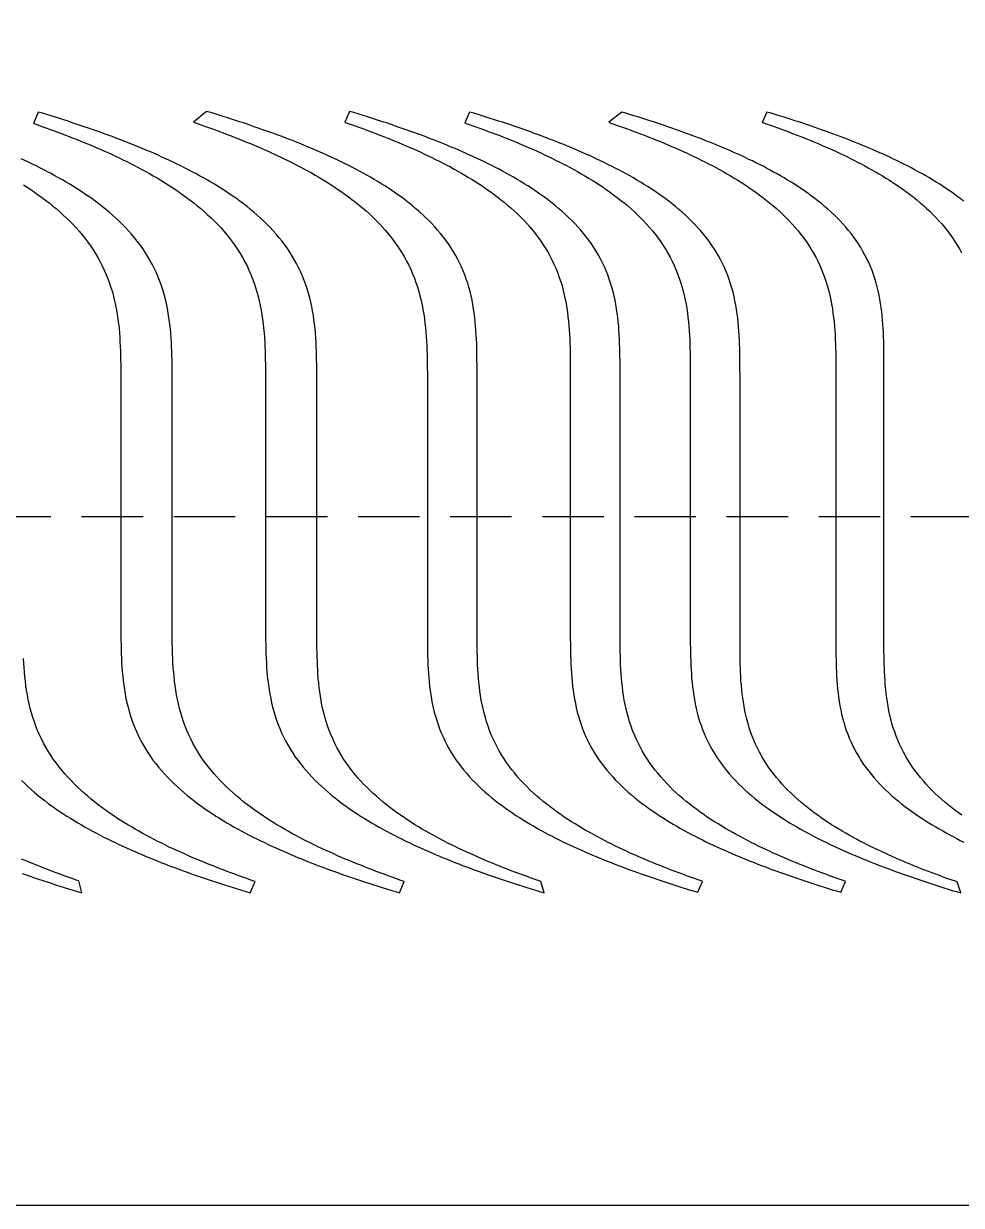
# Model space of a CAD drawing. Header units: metres. Extents: x -2 to 44.3, y -14 to 11.
# Drawn here: x 27.85 to 37.55, y -14.04 to -1.83 of the extents above; entities that cross this region are included whole.
import ezdxf

# ---------------------------------------------------------------- set-up
doc = ezdxf.new("R2010")
doc.units = ezdxf.units.M
doc.header["$LTSCALE"] = 0.05
doc.linetypes.add('DASHED', pattern=[19.05, 12.7, -6.35])
doc.layers.get('0').update_dxf_attribs({"linetype": 'DASHED'})
for name, color, linetype in [('front-layer0', 7, 'Continuous'), ('front-layer1', 7, 'Continuous'), ('front-layer2', 7, 'Continuous'), ('front-layer3', 7, 'Continuous')]:
    doc.layers.add(name, color=color, linetype=linetype)

msp = doc.modelspace()

# ---------------------------------------------------------------- linework, layer by layer
msp.add_line((-1.076, -6.926), (42.985, -6.926))
at = {"layer": 'Defpoints'}
msp.add_lwpolyline([(-2.015, 10.991), (44.305, 10.991), (44.305, -14.045), (-2.015, -14.045)], close=True, dxfattribs=at)
at = {"layer": 'front-layer0', "color": 1}
msp.add_lwpolyline([(27.836, -10.614), (27.879, -10.629), (27.921, -10.644), (27.964, -10.659), (28.007, -10.673), (28.05, -10.688), (28.094, -10.702), (28.137, -10.716), (28.182, -10.731), (28.226, -10.745), (28.271, -10.759), (28.316, -10.773), (28.361, -10.787), (28.407, -10.801), (28.454, -10.815), (28.421, -10.691), (28.395, -10.682), (28.354, -10.667), (28.313, -10.652), (28.272, -10.638), (28.231, -10.623), (28.19, -10.608), (28.15, -10.593), (28.109, -10.577), (28.069, -10.562), (28.029, -10.546), (27.989, -10.53), (27.949, -10.514), (27.909, -10.498), (27.869, -10.481), (27.83, -10.465)], dxfattribs=at)
at = {"layer": 'front-layer1', "color": 2}
for points in [[(27.953, -2.862), (27.956, -2.863), (27.998, -2.877), (28.039, -2.892), (28.08, -2.906), (28.121, -2.921), (28.162, -2.936), (28.203, -2.951), (28.243, -2.966), (28.284, -2.982), (28.324, -2.997), (28.364, -3.013), (28.404, -3.029), (28.444, -3.045), (28.484, -3.061), (28.524, -3.077), (28.563, -3.094), (28.603, -3.111), (28.643, -3.128), (28.682, -3.146), (28.722, -3.163), (28.761, -3.181), (28.8, -3.2), (28.84, -3.218), (28.879, -3.237), (28.918, -3.256), (28.958, -3.276), (28.997, -3.296), (29.036, -3.317), (29.075, -3.337), (29.114, -3.359), (29.153, -3.38), (29.192, -3.402), (29.231, -3.425), (29.27, -3.448), (29.308, -3.472), (29.347, -3.496), (29.385, -3.521), (29.423, -3.546), (29.461, -3.572), (29.499, -3.599), (29.537, -3.626), (29.574, -3.654), (29.611, -3.683), (29.647, -3.712), (29.683, -3.742), (29.719, -3.773), (29.754, -3.805), (29.789, -3.837), (29.823, -3.87), (29.856, -3.904), (29.889, -3.939), (29.92, -3.975), (29.951, -4.012), (29.981, -4.049), (30.01, -4.088), (30.038, -4.127), (30.065, -4.167), (30.091, -4.208), (30.115, -4.249), (30.139, -4.291), (30.161, -4.334), (30.181, -4.378), (30.2, -4.422), (30.218, -4.467), (30.235, -4.513), (30.25, -4.558), (30.264, -4.604), (30.277, -4.651), (30.288, -4.697), (30.298, -4.744), (30.307, -4.791), (30.315, -4.838), (30.322, -4.885), (30.328, -4.932), (30.333, -4.979), (30.337, -5.026), (30.341, -5.073), (30.344, -5.12), (30.346, -5.166), (30.348, -5.213), (30.349, -5.259), (30.35, -5.305), (30.351, -5.351), (30.352, -5.397), (30.352, -5.442), (30.352, -5.488), (30.352, -5.533), (30.352, -5.579), (30.352, -5.624), (30.352, -6.779), (30.352, -7.98), (30.352, -8.025), (30.352, -8.071), (30.353, -8.116), (30.353, -8.162), (30.353, -8.207), (30.354, -8.253), (30.355, -8.298), (30.357, -8.344), (30.358, -8.39), (30.361, -8.436), (30.364, -8.482), (30.367, -8.528), (30.371, -8.574), (30.376, -8.621), (30.382, -8.667), (30.389, -8.713), (30.397, -8.759), (30.406, -8.805), (30.415, -8.85), (30.426, -8.896), (30.439, -8.941), (30.452, -8.985), (30.467, -9.03), (30.483, -9.074), (30.5, -9.117), (30.519, -9.16), (30.539, -9.202), (30.56, -9.244), (30.583, -9.285), (30.606, -9.325), (30.631, -9.365), (30.657, -9.404), (30.685, -9.442), (30.713, -9.479), (30.742, -9.515), (30.772, -9.551), (30.803, -9.586), (30.835, -9.62), (30.867, -9.653), (30.9, -9.686), (30.934, -9.717), (30.969, -9.748), (31.004, -9.779), (31.039, -9.808), (31.075, -9.837), (31.111, -9.865), (31.148, -9.893), (31.185, -9.919), (31.222, -9.946), (31.259, -9.971), (31.297, -9.996), (31.335, -10.021), (31.373, -10.044), (31.411, -10.068), (31.449, -10.091), (31.487, -10.113), (31.526, -10.135), (31.564, -10.156), (31.603, -10.177), (31.642, -10.198), (31.681, -10.218), (31.719, -10.238), (31.758, -10.257), (31.797, -10.277), (31.836, -10.295), (31.875, -10.314), (31.914, -10.332), (31.954, -10.35), (31.993, -10.367), (32.032, -10.385), (32.071, -10.402), (32.111, -10.419), (32.15, -10.435), (32.19, -10.452), (32.229, -10.468), (32.269, -10.484), (32.309, -10.5), (32.349, -10.515), (32.389, -10.531), (32.429, -10.546), (32.469, -10.561), (32.51, -10.576), (32.55, -10.591), (32.591, -10.605), (32.632, -10.62), (32.673, -10.634), (32.715, -10.649), (32.756, -10.663), (32.798, -10.677), (32.84, -10.691), (32.882, -10.705), (32.925, -10.719), (32.968, -10.733), (33.011, -10.747), (33.055, -10.76), (33.098, -10.774), (33.143, -10.788), (33.187, -10.801), (33.232, -10.815), (33.197, -10.697), (33.169, -10.687), (33.129, -10.673), (33.089, -10.659), (33.05, -10.644), (33.01, -10.63), (32.97, -10.615), (32.931, -10.601), (32.892, -10.586), (32.853, -10.571), (32.814, -10.555), (32.775, -10.54), (32.736, -10.524), (32.698, -10.509), (32.659, -10.493), (32.62, -10.476), (32.582, -10.46), (32.544, -10.443), (32.505, -10.426), (32.467, -10.409), (32.428, -10.392), (32.39, -10.374), (32.352, -10.356), (32.314, -10.337), (32.276, -10.319), (32.238, -10.3), (32.199, -10.28), (32.161, -10.26), (32.123, -10.24), (32.086, -10.22), (32.048, -10.199), (32.01, -10.177), (31.972, -10.155), (31.935, -10.133), (31.897, -10.11), (31.86, -10.086), (31.822, -10.062), (31.785, -10.037), (31.749, -10.012), (31.712, -9.986), (31.675, -9.96), (31.639, -9.933), (31.604, -9.905), (31.568, -9.877), (31.533, -9.847), (31.498, -9.817), (31.464, -9.787), (31.431, -9.755), (31.398, -9.723), (31.365, -9.69), (31.334, -9.656), (31.303, -9.621), (31.273, -9.585), (31.244, -9.549), (31.216, -9.512), (31.188, -9.474), (31.162, -9.435), (31.137, -9.395), (31.113, -9.355), (31.091, -9.314), (31.07, -9.272), (31.05, -9.229), (31.031, -9.186), (31.013, -9.143), (30.997, -9.099), (30.983, -9.055), (30.969, -9.01), (30.957, -8.965), (30.946, -8.919), (30.936, -8.874), (30.927, -8.828), (30.92, -8.783), (30.913, -8.737), (30.907, -8.691), (30.902, -8.645), (30.898, -8.6), (30.894, -8.554), (30.892, -8.509), (30.889, -8.464), (30.888, -8.419), (30.886, -8.374), (30.885, -8.329), (30.884, -8.285), (30.884, -8.24), (30.884, -8.196), (30.883, -8.152), (30.883, -8.108), (30.883, -8.064), (30.883, -6.779), (30.883, -5.624), (30.883, -5.579), (30.883, -5.533), (30.883, -5.488), (30.883, -5.443), (30.883, -5.397), (30.882, -5.352), (30.881, -5.306), (30.88, -5.26), (30.879, -5.215), (30.877, -5.169), (30.875, -5.123), (30.872, -5.077), (30.868, -5.031), (30.864, -4.984), (30.859, -4.938), (30.853, -4.892), (30.847, -4.846), (30.839, -4.8), (30.83, -4.754), (30.82, -4.709), (30.809, -4.663), (30.797, -4.618), (30.783, -4.573), (30.769, -4.529), (30.753, -4.485), (30.735, -4.442), (30.717, -4.399), (30.697, -4.357), (30.675, -4.315), (30.653, -4.274), (30.629, -4.234), (30.604, -4.194), (30.578, -4.155), (30.551, -4.117), (30.523, -4.08), (30.494, -4.043), (30.464, -4.008), (30.433, -3.973), (30.401, -3.939), (30.368, -3.906), (30.335, -3.873), (30.301, -3.841), (30.267, -3.81), (30.232, -3.78), (30.197, -3.751), (30.161, -3.722), (30.125, -3.694), (30.088, -3.666), (30.051, -3.639), (30.014, -3.613), (29.977, -3.588), (29.939, -3.563), (29.901, -3.538), (29.863, -3.514), (29.825, -3.491), (29.787, -3.468), (29.748, -3.446), (29.71, -3.424), (29.671, -3.402), (29.633, -3.381), (29.594, -3.361), (29.555, -3.341), (29.516, -3.321), (29.477, -3.301), (29.438, -3.282), (29.399, -3.263), (29.36, -3.245), (29.321, -3.227), (29.282, -3.209), (29.243, -3.191), (29.204, -3.174), (29.164, -3.157), (29.125, -3.14), (29.085, -3.123), (29.046, -3.107), (29.006, -3.091), (28.966, -3.075), (28.927, -3.059), (28.887, -3.044), (28.847, -3.028), (28.807, -3.013), (28.766, -2.998), (28.726, -2.983), (28.685, -2.968), (28.644, -2.953), (28.603, -2.939), (28.562, -2.924), (28.521, -2.91), (28.479, -2.896), (28.438, -2.882), (28.396, -2.868), (28.353, -2.854), (28.311, -2.84), (28.268, -2.826), (28.225, -2.812), (28.181, -2.798), (28.137, -2.785), (28.093, -2.771), (28.048, -2.757), (28.003, -2.744), (27.953, -2.862)], [(27.852, -3.496), (27.89, -3.521), (27.928, -3.546), (27.966, -3.572), (28.004, -3.599), (28.041, -3.626), (28.079, -3.654), (28.115, -3.683), (28.152, -3.712), (28.188, -3.742), (28.224, -3.773), (28.259, -3.805), (28.293, -3.837), (28.327, -3.87), (28.361, -3.904), (28.393, -3.939), (28.425, -3.975), (28.456, -4.012), (28.486, -4.049), (28.515, -4.088), (28.543, -4.127), (28.57, -4.167), (28.595, -4.208), (28.62, -4.249), (28.643, -4.291), (28.665, -4.334), (28.686, -4.378), (28.705, -4.422), (28.723, -4.467), (28.739, -4.513), (28.755, -4.558), (28.769, -4.604), (28.781, -4.651), (28.793, -4.697), (28.803, -4.744), (28.812, -4.791), (28.82, -4.838), (28.827, -4.885), (28.832, -4.932), (28.838, -4.979), (28.842, -5.026), (28.845, -5.073), (28.848, -5.12), (28.851, -5.166), (28.853, -5.213), (28.854, -5.259), (28.855, -5.305), (28.856, -5.351), (28.856, -5.397), (28.857, -5.442), (28.857, -5.488), (28.857, -5.533), (28.857, -5.579), (28.857, -5.624), (28.857, -6.779), (28.857, -7.98), (28.857, -8.025), (28.857, -8.071), (28.857, -8.116), (28.858, -8.162), (28.858, -8.207), (28.859, -8.253), (28.86, -8.298), (28.861, -8.344), (28.863, -8.39), (28.865, -8.436), (28.868, -8.482), (28.872, -8.528), (28.876, -8.574), (28.881, -8.621), (28.887, -8.667), (28.894, -8.713), (28.901, -8.759), (28.91, -8.805), (28.92, -8.85), (28.931, -8.896), (28.943, -8.941), (28.957, -8.985), (28.972, -9.03), (28.988, -9.074), (29.005, -9.117), (29.024, -9.16), (29.044, -9.202), (29.065, -9.244), (29.087, -9.285), (29.111, -9.325), (29.136, -9.365), (29.162, -9.404), (29.189, -9.442), (29.217, -9.479), (29.247, -9.515), (29.277, -9.551), (29.308, -9.586), (29.339, -9.62), (29.372, -9.653), (29.405, -9.686), (29.439, -9.717), (29.473, -9.748), (29.508, -9.779), (29.544, -9.808), (29.579, -9.837), (29.616, -9.865), (29.652, -9.893), (29.689, -9.919), (29.726, -9.946), (29.764, -9.971), (29.801, -9.996), (29.839, -10.021), (29.877, -10.044), (29.915, -10.068), (29.954, -10.091), (29.992, -10.113), (30.03, -10.135), (30.069, -10.156), (30.108, -10.177), (30.146, -10.198), (30.185, -10.218), (30.224, -10.238), (30.263, -10.257), (30.302, -10.277), (30.341, -10.295), (30.38, -10.314), (30.419, -10.332), (30.458, -10.35), (30.497, -10.367), (30.537, -10.385), (30.576, -10.402), (30.615, -10.419), (30.655, -10.435), (30.694, -10.452), (30.734, -10.468), (30.774, -10.484), (30.814, -10.5), (30.853, -10.515), (30.894, -10.531), (30.934, -10.546), (30.974, -10.561), (31.014, -10.576), (31.055, -10.591), (31.096, -10.605), (31.137, -10.62), (31.178, -10.634), (31.219, -10.649), (31.261, -10.663), (31.303, -10.677), (31.345, -10.691), (31.387, -10.705), (31.43, -10.719), (31.472, -10.733), (31.516, -10.747), (31.559, -10.76), (31.603, -10.774), (31.647, -10.788), (31.692, -10.801), (31.737, -10.815), (31.787, -10.697), (31.784, -10.696), (31.742, -10.682), (31.701, -10.667), (31.66, -10.652), (31.619, -10.638), (31.578, -10.623), (31.538, -10.608), (31.497, -10.593), (31.457, -10.577), (31.416, -10.562), (31.376, -10.546), (31.336, -10.53), (31.296, -10.514), (31.256, -10.498), (31.217, -10.481), (31.177, -10.465), (31.137, -10.448), (31.098, -10.431), (31.058, -10.413), (31.019, -10.395), (30.979, -10.377), (30.94, -10.359), (30.9, -10.341), (30.861, -10.322), (30.822, -10.302), (30.782, -10.283), (30.743, -10.263), (30.704, -10.242), (30.665, -10.221), (30.626, -10.2), (30.587, -10.178), (30.548, -10.156), (30.509, -10.134), (30.47, -10.111), (30.432, -10.087), (30.393, -10.063), (30.355, -10.038), (30.317, -10.013), (30.279, -9.987), (30.241, -9.96), (30.204, -9.933), (30.166, -9.905), (30.129, -9.876), (30.093, -9.847), (30.057, -9.817), (30.021, -9.786), (29.986, -9.754), (29.951, -9.722), (29.917, -9.689), (29.884, -9.654), (29.852, -9.62), (29.82, -9.584), (29.789, -9.547), (29.759, -9.51), (29.73, -9.471), (29.702, -9.432), (29.675, -9.392), (29.649, -9.351), (29.625, -9.31), (29.602, -9.267), (29.58, -9.224), (29.559, -9.181), (29.54, -9.136), (29.522, -9.092), (29.505, -9.046), (29.49, -9.001), (29.476, -8.954), (29.464, -8.908), (29.452, -8.861), (29.442, -8.815), (29.433, -8.768), (29.425, -8.721), (29.418, -8.673), (29.412, -8.626), (29.407, -8.579), (29.403, -8.532), (29.399, -8.486), (29.396, -8.439), (29.394, -8.392), (29.392, -8.346), (29.391, -8.3), (29.389, -8.208), (29.389, -8.162), (29.388, -8.116), (29.388, -8.071), (29.388, -8.025), (29.388, -7.98), (29.388, -6.779), (29.388, -5.624), (29.388, -5.579), (29.388, -5.533), (29.388, -5.488), (29.388, -5.443), (29.387, -5.397), (29.387, -5.352), (29.386, -5.306), (29.385, -5.26), (29.384, -5.215), (29.382, -5.169), (29.379, -5.123), (29.377, -5.077), (29.373, -5.031), (29.369, -4.984), (29.364, -4.938), (29.358, -4.892), (29.351, -4.846), (29.343, -4.8), (29.335, -4.754), (29.325, -4.709), (29.314, -4.663), (29.302, -4.618), (29.288, -4.573), (29.273, -4.529), (29.257, -4.485), (29.24, -4.442), (29.221, -4.399), (29.201, -4.357), (29.18, -4.315), (29.157, -4.274), (29.134, -4.234), (29.109, -4.194), (29.083, -4.155), (29.056, -4.117), (29.027, -4.08), (28.998, -4.043), (28.968, -4.008), (28.937, -3.973), (28.905, -3.939), (28.873, -3.906), (28.84, -3.873), (28.806, -3.841), (28.772, -3.81), (28.737, -3.78), (28.701, -3.751), (28.665, -3.722), (28.629, -3.694), (28.593, -3.666), (28.556, -3.639), (28.519, -3.613), (28.481, -3.588), (28.444, -3.563), (28.406, -3.538), (28.368, -3.514), (28.33, -3.491), (28.291, -3.468), (28.253, -3.446), (28.214, -3.424), (28.176, -3.402), (28.137, -3.381), (28.098, -3.361), (28.06, -3.341), (28.021, -3.321), (27.982, -3.301), (27.943, -3.282), (27.904, -3.263), (27.865, -3.245), (27.826, -3.227)], [(27.829, -9.653), (27.863, -9.686), (27.896, -9.717), (27.931, -9.748), (27.966, -9.779), (28.001, -9.808), (28.037, -9.837), (28.073, -9.865), (28.11, -9.893), (28.147, -9.919), (28.184, -9.946), (28.221, -9.971), (28.259, -9.996), (28.297, -10.021), (28.335, -10.044), (28.373, -10.068), (28.411, -10.091), (28.449, -10.113), (28.488, -10.135), (28.526, -10.156), (28.565, -10.177), (28.604, -10.198), (28.643, -10.218), (28.682, -10.238), (28.72, -10.257), (28.759, -10.277), (28.798, -10.295), (28.837, -10.314), (28.877, -10.332), (28.916, -10.35), (28.955, -10.367), (28.994, -10.385), (29.034, -10.402), (29.073, -10.419), (29.112, -10.435), (29.152, -10.452), (29.192, -10.468), (29.231, -10.484), (29.271, -10.5), (29.311, -10.515), (29.351, -10.531), (29.391, -10.546), (29.431, -10.561), (29.472, -10.576), (29.513, -10.591), (29.553, -10.605), (29.594, -10.62), (29.635, -10.634), (29.677, -10.649), (29.718, -10.663), (29.76, -10.677), (29.802, -10.691), (29.844, -10.705), (29.887, -10.719), (29.93, -10.733), (29.973, -10.747), (30.017, -10.76), (30.061, -10.774), (30.105, -10.788), (30.149, -10.801), (30.194, -10.815), (30.244, -10.697), (30.241, -10.696), (30.2, -10.682), (30.159, -10.667), (30.117, -10.652), (30.076, -10.638), (30.036, -10.623), (29.995, -10.608), (29.955, -10.593), (29.914, -10.577), (29.874, -10.562), (29.834, -10.546), (29.794, -10.53), (29.754, -10.514), (29.714, -10.498), (29.674, -10.481), (29.634, -10.465), (29.595, -10.448), (29.555, -10.431), (29.516, -10.413), (29.476, -10.395), (29.437, -10.377), (29.397, -10.359), (29.358, -10.341), (29.319, -10.322), (29.279, -10.302), (29.24, -10.283), (29.201, -10.263), (29.162, -10.242), (29.122, -10.221), (29.083, -10.2), (29.044, -10.178), (29.005, -10.156), (28.967, -10.134), (28.928, -10.111), (28.889, -10.087), (28.851, -10.063), (28.812, -10.038), (28.774, -10.013), (28.736, -9.987), (28.698, -9.96), (28.661, -9.933), (28.624, -9.905), (28.587, -9.876), (28.55, -9.847), (28.514, -9.817), (28.479, -9.786), (28.444, -9.754), (28.409, -9.722), (28.375, -9.689), (28.342, -9.654), (28.309, -9.62), (28.277, -9.584), (28.246, -9.547), (28.216, -9.51), (28.187, -9.471), (28.159, -9.432), (28.133, -9.392), (28.107, -9.351), (28.082, -9.31), (28.059, -9.267), (28.037, -9.224), (28.017, -9.181), (27.997, -9.136), (27.979, -9.092), (27.963, -9.046), (27.948, -9.001), (27.934, -8.954), (27.921, -8.908), (27.91, -8.861), (27.9, -8.815), (27.891, -8.768), (27.883, -8.721), (27.876, -8.673), (27.87, -8.626), (27.865, -8.579), (27.86, -8.532), (27.857, -8.486), (27.854, -8.439), (27.852, -8.392)]]:
    msp.add_lwpolyline(points, dxfattribs=at)
at = {"layer": 'front-layer2', "color": 3}
for points in [[(29.609, -2.849), (29.629, -2.856), (29.67, -2.871), (29.712, -2.885), (29.753, -2.9), (29.794, -2.915), (29.835, -2.929), (29.875, -2.944), (29.916, -2.96), (29.956, -2.975), (29.996, -2.99), (30.036, -3.006), (30.077, -3.022), (30.116, -3.038), (30.156, -3.054), (30.196, -3.071), (30.236, -3.087), (30.275, -3.104), (30.315, -3.122), (30.355, -3.139), (30.394, -3.157), (30.434, -3.175), (30.473, -3.193), (30.512, -3.212), (30.552, -3.231), (30.591, -3.25), (30.63, -3.27), (30.669, -3.29), (30.709, -3.31), (30.748, -3.331), (30.787, -3.352), (30.826, -3.374), (30.865, -3.396), (30.904, -3.419), (30.942, -3.442), (30.981, -3.465), (31.019, -3.49), (31.058, -3.514), (31.096, -3.54), (31.134, -3.566), (31.172, -3.592), (31.209, -3.619), (31.246, -3.647), (31.283, -3.676), (31.32, -3.705), (31.356, -3.735), (31.392, -3.766), (31.427, -3.798), (31.461, -3.83), (31.495, -3.864), (31.529, -3.898), (31.561, -3.933), (31.593, -3.968), (31.624, -4.005), (31.654, -4.043), (31.683, -4.081), (31.711, -4.12), (31.738, -4.16), (31.763, -4.201), (31.788, -4.243), (31.811, -4.285), (31.833, -4.328), (31.854, -4.372), (31.873, -4.416), (31.891, -4.461), (31.907, -4.506), (31.923, -4.552), (31.937, -4.598), (31.949, -4.644), (31.96, -4.691), (31.971, -4.738), (31.98, -4.785), (31.988, -4.832), (31.994, -4.879), (32, -4.926), (32.005, -4.973), (32.01, -5.02), (32.013, -5.067), (32.016, -5.113), (32.019, -5.16), (32.02, -5.206), (32.022, -5.252), (32.023, -5.299), (32.024, -5.344), (32.024, -5.39), (32.025, -5.436), (32.025, -5.481), (32.025, -5.527), (32.025, -5.572), (32.025, -5.617), (32.025, -6.773), (32.025, -8.057), (32.025, -8.101), (32.025, -8.145), (32.025, -8.189), (32.025, -8.233), (32.026, -8.277), (32.027, -8.322), (32.028, -8.366), (32.029, -8.41), (32.031, -8.455), (32.033, -8.5), (32.036, -8.544), (32.039, -8.589), (32.043, -8.634), (32.048, -8.679), (32.054, -8.723), (32.06, -8.768), (32.068, -8.813), (32.076, -8.857), (32.086, -8.902), (32.097, -8.946), (32.109, -8.989), (32.122, -9.033), (32.136, -9.076), (32.152, -9.118), (32.169, -9.161), (32.187, -9.202), (32.206, -9.243), (32.227, -9.284), (32.248, -9.323), (32.271, -9.363), (32.296, -9.401), (32.321, -9.439), (32.347, -9.476), (32.375, -9.512), (32.403, -9.547), (32.432, -9.582), (32.462, -9.616), (32.493, -9.649), (32.525, -9.681), (32.557, -9.712), (32.59, -9.743), (32.623, -9.773), (32.657, -9.803), (32.691, -9.831), (32.726, -9.859), (32.761, -9.887), (32.797, -9.913), (32.832, -9.939), (32.869, -9.965), (32.905, -9.989), (32.941, -10.014), (32.978, -10.037), (33.015, -10.061), (33.052, -10.083), (33.089, -10.105), (33.126, -10.127), (33.164, -10.148), (33.201, -10.169), (33.239, -10.19), (33.276, -10.21), (33.314, -10.229), (33.352, -10.248), (33.389, -10.267), (33.427, -10.286), (33.465, -10.304), (33.503, -10.322), (33.541, -10.34), (33.579, -10.357), (33.617, -10.374), (33.655, -10.391), (33.693, -10.407), (33.731, -10.424), (33.77, -10.44), (33.808, -10.456), (33.847, -10.471), (33.885, -10.487), (33.924, -10.502), (33.962, -10.517), (34.001, -10.532), (34.04, -10.547), (34.079, -10.562), (34.119, -10.576), (34.158, -10.591), (34.198, -10.605), (34.237, -10.619), (34.277, -10.633), (34.317, -10.647), (34.358, -10.661), (34.398, -10.675), (34.439, -10.688), (34.48, -10.702), (34.522, -10.715), (34.563, -10.729), (34.605, -10.742), (34.647, -10.755), (34.69, -10.769), (34.733, -10.782), (34.776, -10.795), (34.82, -10.808), (34.87, -10.696), (34.865, -10.694), (34.825, -10.68), (34.785, -10.666), (34.745, -10.652), (34.705, -10.638), (34.665, -10.623), (34.626, -10.609), (34.587, -10.594), (34.547, -10.579), (34.508, -10.564), (34.469, -10.549), (34.431, -10.533), (34.392, -10.518), (34.353, -10.502), (34.314, -10.486), (34.276, -10.47), (34.237, -10.453), (34.199, -10.437), (34.161, -10.42), (34.122, -10.403), (34.084, -10.385), (34.046, -10.367), (34.007, -10.349), (33.969, -10.331), (33.931, -10.312), (33.893, -10.293), (33.855, -10.274), (33.817, -10.254), (33.779, -10.234), (33.741, -10.213), (33.703, -10.192), (33.665, -10.17), (33.628, -10.148), (33.59, -10.126), (33.553, -10.103), (33.515, -10.08), (33.478, -10.056), (33.441, -10.031), (33.404, -10.006), (33.367, -9.98), (33.331, -9.953), (33.295, -9.926), (33.259, -9.898), (33.224, -9.87), (33.189, -9.841), (33.154, -9.811), (33.12, -9.78), (33.086, -9.749), (33.053, -9.716), (33.021, -9.683), (32.989, -9.649), (32.958, -9.614), (32.928, -9.579), (32.899, -9.542), (32.871, -9.505), (32.844, -9.467), (32.818, -9.428), (32.793, -9.389), (32.769, -9.348), (32.746, -9.307), (32.725, -9.265), (32.705, -9.223), (32.686, -9.18), (32.669, -9.136), (32.653, -9.092), (32.638, -9.048), (32.625, -9.003), (32.612, -8.958), (32.601, -8.913), (32.591, -8.867), (32.583, -8.822), (32.575, -8.776), (32.568, -8.73), (32.563, -8.685), (32.558, -8.639), (32.553, -8.593), (32.55, -8.548), (32.547, -8.502), (32.545, -8.457), (32.543, -8.412), (32.542, -8.367), (32.541, -8.323), (32.54, -8.278), (32.539, -8.234), (32.539, -8.189), (32.539, -8.145), (32.539, -8.101), (32.539, -8.057), (32.539, -6.773), (32.539, -5.532), (32.539, -5.488), (32.539, -5.444), (32.539, -5.4), (32.539, -5.356), (32.538, -5.312), (32.538, -5.268), (32.537, -5.224), (32.536, -5.18), (32.535, -5.135), (32.533, -5.091), (32.531, -5.046), (32.528, -5.001), (32.524, -4.956), (32.52, -4.912), (32.515, -4.867), (32.51, -4.822), (32.503, -4.777), (32.496, -4.733), (32.487, -4.688), (32.478, -4.644), (32.467, -4.6), (32.455, -4.556), (32.442, -4.513), (32.428, -4.47), (32.412, -4.427), (32.395, -4.385), (32.377, -4.343), (32.358, -4.302), (32.337, -4.262), (32.315, -4.222), (32.292, -4.183), (32.268, -4.145), (32.243, -4.107), (32.216, -4.07), (32.189, -4.034), (32.161, -3.999), (32.131, -3.964), (32.101, -3.93), (32.071, -3.897), (32.039, -3.865), (32.007, -3.833), (31.974, -3.802), (31.941, -3.772), (31.907, -3.743), (31.872, -3.714), (31.838, -3.686), (31.802, -3.659), (31.767, -3.632), (31.731, -3.606), (31.695, -3.581), (31.659, -3.556), (31.622, -3.532), (31.586, -3.508), (31.549, -3.485), (31.512, -3.462), (31.475, -3.44), (31.437, -3.418), (31.4, -3.397), (31.363, -3.376), (31.325, -3.356), (31.287, -3.336), (31.25, -3.316), (31.212, -3.297), (31.174, -3.278), (31.136, -3.26), (31.099, -3.241), (31.061, -3.224), (31.023, -3.206), (30.985, -3.189), (30.947, -3.172), (30.909, -3.155), (30.87, -3.138), (30.832, -3.122), (30.794, -3.106), (30.756, -3.09), (30.717, -3.074), (30.679, -3.059), (30.64, -3.043), (30.601, -3.028), (30.562, -3.013), (30.523, -2.998), (30.484, -2.984), (30.445, -2.969), (30.406, -2.955), (30.366, -2.941), (30.326, -2.927), (30.286, -2.913), (30.246, -2.899), (30.206, -2.885), (30.165, -2.871), (30.125, -2.857), (30.083, -2.844), (30.042, -2.83), (30.001, -2.817), (29.959, -2.804), (29.916, -2.79), (29.874, -2.777), (29.831, -2.764), (29.788, -2.75), (29.744, -2.737), (29.609, -2.849)], [(31.172, -2.85), (31.177, -2.851), (31.217, -2.865), (31.257, -2.879), (31.297, -2.894), (31.337, -2.908), (31.377, -2.922), (31.416, -2.937), (31.455, -2.952), (31.494, -2.967), (31.534, -2.982), (31.573, -2.997), (31.611, -3.012), (31.65, -3.028), (31.689, -3.044), (31.727, -3.06), (31.766, -3.076), (31.805, -3.092), (31.843, -3.109), (31.881, -3.126), (31.92, -3.143), (31.958, -3.16), (31.996, -3.178), (32.034, -3.196), (32.073, -3.215), (32.111, -3.233), (32.149, -3.253), (32.187, -3.272), (32.225, -3.292), (32.263, -3.312), (32.301, -3.333), (32.339, -3.354), (32.377, -3.375), (32.414, -3.397), (32.452, -3.42), (32.489, -3.443), (32.527, -3.466), (32.564, -3.49), (32.601, -3.515), (32.638, -3.54), (32.675, -3.566), (32.711, -3.592), (32.747, -3.619), (32.783, -3.647), (32.818, -3.676), (32.853, -3.705), (32.888, -3.735), (32.922, -3.766), (32.956, -3.797), (32.989, -3.829), (33.021, -3.862), (33.053, -3.896), (33.084, -3.931), (33.114, -3.967), (33.143, -4.003), (33.171, -4.04), (33.198, -4.079), (33.224, -4.117), (33.249, -4.157), (33.273, -4.197), (33.296, -4.239), (33.317, -4.28), (33.337, -4.323), (33.356, -4.366), (33.373, -4.409), (33.389, -4.453), (33.404, -4.498), (33.417, -4.542), (33.43, -4.588), (33.441, -4.633), (33.451, -4.678), (33.459, -4.724), (33.467, -4.77), (33.474, -4.815), (33.479, -4.861), (33.484, -4.907), (33.489, -4.952), (33.492, -4.998), (33.495, -5.043), (33.497, -5.088), (33.499, -5.133), (33.5, -5.178), (33.501, -5.223), (33.502, -5.268), (33.503, -5.312), (33.503, -5.356), (33.503, -5.4), (33.503, -5.444), (33.503, -5.488), (33.503, -5.532), (33.503, -6.773), (33.503, -8.057), (33.503, -8.101), (33.503, -8.145), (33.503, -8.189), (33.504, -8.233), (33.504, -8.277), (33.505, -8.322), (33.506, -8.366), (33.507, -8.41), (33.509, -8.455), (33.511, -8.5), (33.514, -8.544), (33.518, -8.589), (33.522, -8.634), (33.527, -8.679), (33.532, -8.723), (33.539, -8.768), (33.546, -8.813), (33.555, -8.857), (33.564, -8.902), (33.575, -8.946), (33.587, -8.989), (33.6, -9.033), (33.614, -9.076), (33.63, -9.118), (33.647, -9.161), (33.665, -9.202), (33.684, -9.243), (33.705, -9.284), (33.727, -9.323), (33.75, -9.363), (33.774, -9.401), (33.799, -9.439), (33.826, -9.476), (33.853, -9.512), (33.881, -9.547), (33.91, -9.582), (33.941, -9.616), (33.971, -9.649), (34.003, -9.681), (34.035, -9.712), (34.068, -9.743), (34.101, -9.773), (34.135, -9.803), (34.17, -9.831), (34.204, -9.859), (34.239, -9.887), (34.275, -9.913), (34.311, -9.939), (34.347, -9.965), (34.383, -9.989), (34.42, -10.014), (34.456, -10.037), (34.493, -10.061), (34.53, -10.083), (34.567, -10.105), (34.605, -10.127), (34.642, -10.148), (34.679, -10.169), (34.717, -10.19), (34.755, -10.21), (34.792, -10.229), (34.83, -10.248), (34.868, -10.267), (34.905, -10.286), (34.943, -10.304), (34.981, -10.322), (35.019, -10.34), (35.057, -10.357), (35.095, -10.374), (35.133, -10.391), (35.172, -10.407), (35.21, -10.424), (35.248, -10.44), (35.286, -10.456), (35.325, -10.471), (35.363, -10.487), (35.402, -10.502), (35.441, -10.517), (35.48, -10.532), (35.519, -10.547), (35.558, -10.562), (35.597, -10.576), (35.636, -10.591), (35.676, -10.605), (35.716, -10.619), (35.756, -10.633), (35.796, -10.647), (35.836, -10.661), (35.877, -10.675), (35.917, -10.688), (35.959, -10.702), (36, -10.715), (36.041, -10.729), (36.083, -10.742), (36.126, -10.755), (36.168, -10.769), (36.211, -10.782), (36.254, -10.795), (36.298, -10.808), (36.348, -10.696), (36.343, -10.694), (36.303, -10.68), (36.263, -10.666), (36.223, -10.652), (36.183, -10.638), (36.144, -10.623), (36.104, -10.609), (36.065, -10.594), (36.026, -10.579), (35.987, -10.564), (35.948, -10.549), (35.909, -10.533), (35.87, -10.518), (35.831, -10.502), (35.793, -10.486), (35.754, -10.47), (35.716, -10.453), (35.677, -10.437), (35.639, -10.42), (35.601, -10.403), (35.562, -10.385), (35.524, -10.367), (35.486, -10.349), (35.448, -10.331), (35.409, -10.312), (35.371, -10.293), (35.333, -10.274), (35.295, -10.254), (35.257, -10.234), (35.219, -10.213), (35.182, -10.192), (35.144, -10.17), (35.106, -10.148), (35.068, -10.126), (35.031, -10.103), (34.994, -10.08), (34.956, -10.056), (34.919, -10.031), (34.882, -10.006), (34.846, -9.98), (34.809, -9.953), (34.773, -9.926), (34.737, -9.898), (34.702, -9.87), (34.667, -9.841), (34.632, -9.811), (34.598, -9.78), (34.564, -9.749), (34.532, -9.716), (34.499, -9.683), (34.468, -9.649), (34.437, -9.614), (34.407, -9.579), (34.378, -9.542), (34.349, -9.505), (34.322, -9.467), (34.296, -9.428), (34.271, -9.389), (34.247, -9.348), (34.225, -9.307), (34.203, -9.265), (34.183, -9.223), (34.165, -9.18), (34.147, -9.136), (34.131, -9.092), (34.116, -9.048), (34.103, -9.003), (34.091, -8.958), (34.08, -8.913), (34.07, -8.867), (34.061, -8.822), (34.053, -8.776), (34.047, -8.73), (34.041, -8.685), (34.036, -8.639), (34.032, -8.593), (34.028, -8.548), (34.025, -8.502), (34.023, -8.457), (34.021, -8.412), (34.02, -8.367), (34.019, -8.323), (34.018, -8.278), (34.018, -8.234), (34.017, -8.189), (34.017, -8.145), (34.017, -8.101), (34.017, -8.057), (34.017, -6.773), (34.017, -5.532), (34.017, -5.488), (34.017, -5.444), (34.017, -5.4), (34.017, -5.356), (34.017, -5.312), (34.016, -5.268), (34.015, -5.224), (34.014, -5.18), (34.013, -5.135), (34.011, -5.091), (34.009, -5.046), (34.006, -5.001), (34.003, -4.956), (33.999, -4.912), (33.994, -4.867), (33.988, -4.822), (33.982, -4.777), (33.974, -4.733), (33.966, -4.688), (33.956, -4.644), (33.945, -4.6), (33.933, -4.556), (33.92, -4.513), (33.906, -4.47), (33.89, -4.427), (33.873, -4.385), (33.855, -4.343), (33.836, -4.302), (33.815, -4.262), (33.794, -4.222), (33.77, -4.183), (33.746, -4.145), (33.721, -4.107), (33.695, -4.07), (33.667, -4.034), (33.639, -3.999), (33.61, -3.964), (33.58, -3.93), (33.549, -3.897), (33.517, -3.865), (33.485, -3.833), (33.452, -3.802), (33.419, -3.772), (33.385, -3.743), (33.351, -3.714), (33.316, -3.686), (33.281, -3.659), (33.245, -3.632), (33.21, -3.606), (33.173, -3.581), (33.137, -3.556), (33.101, -3.532), (33.064, -3.508), (33.027, -3.485), (32.99, -3.462), (32.953, -3.44), (32.916, -3.418), (32.878, -3.397), (32.841, -3.376), (32.803, -3.356), (32.766, -3.336), (32.728, -3.316), (32.69, -3.297), (32.653, -3.278), (32.615, -3.26), (32.577, -3.241), (32.539, -3.224), (32.501, -3.206), (32.463, -3.189), (32.425, -3.172), (32.387, -3.155), (32.349, -3.138), (32.311, -3.122), (32.272, -3.106), (32.234, -3.09), (32.195, -3.074), (32.157, -3.059), (32.118, -3.043), (32.079, -3.028), (32.041, -3.013), (32.002, -2.998), (31.963, -2.984), (31.923, -2.969), (31.884, -2.955), (31.844, -2.941), (31.805, -2.927), (31.765, -2.913), (31.725, -2.899), (31.684, -2.885), (31.644, -2.871), (31.603, -2.857), (31.562, -2.844), (31.52, -2.83), (31.479, -2.817), (31.437, -2.804), (31.395, -2.79), (31.352, -2.777), (31.309, -2.764), (31.266, -2.75), (31.222, -2.737), (31.172, -2.85)], [(32.412, -2.856), (32.416, -2.858), (32.457, -2.872), (32.497, -2.886), (32.537, -2.9), (32.576, -2.915), (32.616, -2.929), (32.655, -2.944), (32.695, -2.958), (32.734, -2.973), (32.773, -2.988), (32.812, -3.003), (32.851, -3.019), (32.89, -3.034), (32.928, -3.05), (32.967, -3.066), (33.005, -3.082), (33.044, -3.099), (33.082, -3.115), (33.121, -3.132), (33.159, -3.15), (33.197, -3.167), (33.236, -3.185), (33.274, -3.203), (33.312, -3.221), (33.35, -3.24), (33.388, -3.259), (33.426, -3.279), (33.464, -3.298), (33.502, -3.319), (33.54, -3.339), (33.578, -3.36), (33.616, -3.382), (33.654, -3.404), (33.691, -3.426), (33.729, -3.449), (33.766, -3.473), (33.803, -3.497), (33.841, -3.521), (33.877, -3.547), (33.914, -3.572), (33.95, -3.599), (33.987, -3.626), (34.022, -3.654), (34.058, -3.682), (34.093, -3.711), (34.128, -3.741), (34.162, -3.772), (34.195, -3.804), (34.228, -3.836), (34.261, -3.869), (34.292, -3.903), (34.323, -3.938), (34.353, -3.973), (34.382, -4.01), (34.41, -4.047), (34.438, -4.085), (34.464, -4.124), (34.489, -4.164), (34.512, -4.204), (34.535, -4.245), (34.556, -4.287), (34.576, -4.329), (34.595, -4.372), (34.612, -4.416), (34.629, -4.46), (34.643, -4.504), (34.657, -4.549), (34.669, -4.594), (34.68, -4.639), (34.69, -4.685), (34.699, -4.731), (34.706, -4.776), (34.713, -4.822), (34.719, -4.868), (34.724, -4.913), (34.728, -4.959), (34.731, -5.004), (34.734, -5.05), (34.737, -5.095), (34.738, -5.14), (34.74, -5.185), (34.741, -5.23), (34.741, -5.274), (34.742, -5.319), (34.742, -5.363), (34.742, -5.407), (34.743, -5.451), (34.743, -5.495), (34.743, -5.539), (34.743, -6.779), (34.743, -8.064), (34.743, -8.108), (34.743, -8.152), (34.743, -8.196), (34.743, -8.24), (34.744, -8.284), (34.744, -8.328), (34.745, -8.373), (34.747, -8.417), (34.749, -8.462), (34.751, -8.506), (34.754, -8.551), (34.757, -8.596), (34.761, -8.641), (34.766, -8.685), (34.772, -8.73), (34.778, -8.775), (34.786, -8.819), (34.794, -8.864), (34.804, -8.908), (34.815, -8.952), (34.826, -8.996), (34.839, -9.039), (34.854, -9.082), (34.869, -9.125), (34.886, -9.167), (34.904, -9.209), (34.924, -9.25), (34.944, -9.29), (34.966, -9.33), (34.989, -9.369), (35.013, -9.408), (35.039, -9.445), (35.065, -9.482), (35.092, -9.518), (35.121, -9.554), (35.15, -9.588), (35.18, -9.622), (35.211, -9.655), (35.242, -9.687), (35.275, -9.719), (35.307, -9.75), (35.341, -9.78), (35.375, -9.809), (35.409, -9.838), (35.444, -9.866), (35.479, -9.893), (35.514, -9.92), (35.55, -9.946), (35.586, -9.971), (35.623, -9.996), (35.659, -10.02), (35.696, -10.044), (35.733, -10.067), (35.77, -10.09), (35.807, -10.112), (35.844, -10.134), (35.881, -10.155), (35.919, -10.176), (35.956, -10.196), (35.994, -10.216), (36.032, -10.236), (36.069, -10.255), (36.107, -10.274), (36.145, -10.292), (36.183, -10.311), (36.221, -10.329), (36.259, -10.346), (36.297, -10.364), (36.335, -10.381), (36.373, -10.398), (36.411, -10.414), (36.449, -10.43), (36.487, -10.446), (36.526, -10.462), (36.564, -10.478), (36.603, -10.494), (36.641, -10.509), (36.68, -10.524), (36.719, -10.539), (36.758, -10.554), (36.797, -10.568), (36.836, -10.583), (36.876, -10.597), (36.915, -10.612), (36.955, -10.626), (36.995, -10.64), (37.035, -10.654), (37.076, -10.667), (37.116, -10.681), (37.157, -10.695), (37.198, -10.708), (37.239, -10.722), (37.281, -10.735), (37.323, -10.749), (37.365, -10.762), (37.408, -10.775), (37.451, -10.789), (37.494, -10.802), (37.538, -10.815), (37.503, -10.702), (37.474, -10.692), (37.435, -10.679), (37.396, -10.665), (37.358, -10.651), (37.32, -10.637), (37.281, -10.623), (37.243, -10.608), (37.205, -10.594), (37.167, -10.579), (37.129, -10.565), (37.092, -10.55), (37.054, -10.535), (37.017, -10.519), (36.979, -10.504), (36.942, -10.488), (36.904, -10.472), (36.867, -10.456), (36.83, -10.44), (36.793, -10.423), (36.756, -10.406), (36.719, -10.389), (36.681, -10.371), (36.644, -10.353), (36.607, -10.335), (36.57, -10.317), (36.534, -10.298), (36.497, -10.279), (36.46, -10.259), (36.423, -10.239), (36.386, -10.219), (36.35, -10.198), (36.313, -10.176), (36.277, -10.155), (36.24, -10.132), (36.204, -10.11), (36.168, -10.086), (36.132, -10.062), (36.096, -10.038), (36.061, -10.013), (36.025, -9.987), (35.99, -9.961), (35.955, -9.934), (35.921, -9.906), (35.887, -9.878), (35.853, -9.849), (35.82, -9.819), (35.788, -9.788), (35.756, -9.757), (35.724, -9.725), (35.694, -9.692), (35.664, -9.658), (35.635, -9.624), (35.606, -9.588), (35.579, -9.552), (35.553, -9.515), (35.527, -9.478), (35.503, -9.439), (35.48, -9.4), (35.458, -9.36), (35.437, -9.319), (35.418, -9.278), (35.4, -9.237), (35.383, -9.194), (35.367, -9.152), (35.353, -9.108), (35.34, -9.065), (35.328, -9.021), (35.317, -8.977), (35.308, -8.933), (35.299, -8.889), (35.292, -8.845), (35.285, -8.8), (35.28, -8.756), (35.275, -8.712), (35.271, -8.667), (35.267, -8.623), (35.265, -8.579), (35.262, -8.535), (35.261, -8.492), (35.259, -8.448), (35.258, -8.405), (35.258, -8.362), (35.257, -8.319), (35.257, -8.276), (35.257, -8.233), (35.257, -8.19), (35.257, -8.147), (35.257, -6.779), (35.257, -5.539), (35.257, -5.495), (35.257, -5.451), (35.256, -5.407), (35.256, -5.363), (35.256, -5.319), (35.255, -5.275), (35.255, -5.231), (35.254, -5.186), (35.252, -5.142), (35.251, -5.097), (35.248, -5.053), (35.246, -5.008), (35.242, -4.963), (35.238, -4.918), (35.233, -4.873), (35.228, -4.829), (35.221, -4.784), (35.213, -4.739), (35.205, -4.695), (35.195, -4.651), (35.185, -4.607), (35.173, -4.563), (35.16, -4.519), (35.145, -4.476), (35.13, -4.434), (35.113, -4.392), (35.095, -4.35), (35.075, -4.309), (35.055, -4.268), (35.033, -4.229), (35.01, -4.19), (34.986, -4.151), (34.96, -4.114), (34.934, -4.077), (34.907, -4.04), (34.878, -4.005), (34.849, -3.97), (34.819, -3.937), (34.788, -3.904), (34.757, -3.871), (34.725, -3.84), (34.692, -3.809), (34.658, -3.779), (34.625, -3.75), (34.59, -3.721), (34.555, -3.693), (34.52, -3.666), (34.485, -3.639), (34.449, -3.613), (34.413, -3.588), (34.377, -3.563), (34.34, -3.539), (34.303, -3.515), (34.266, -3.492), (34.229, -3.469), (34.192, -3.447), (34.155, -3.425), (34.118, -3.404), (34.08, -3.383), (34.043, -3.363), (34.005, -3.343), (33.967, -3.323), (33.93, -3.304), (33.892, -3.285), (33.854, -3.266), (33.816, -3.248), (33.778, -3.23), (33.741, -3.213), (33.703, -3.195), (33.664, -3.178), (33.626, -3.161), (33.588, -3.145), (33.55, -3.128), (33.512, -3.112), (33.473, -3.096), (33.435, -3.081), (33.396, -3.065), (33.358, -3.05), (33.319, -3.035), (33.28, -3.02), (33.241, -3.005), (33.202, -2.99), (33.163, -2.976), (33.123, -2.962), (33.084, -2.947), (33.044, -2.933), (33.004, -2.919), (32.964, -2.905), (32.924, -2.891), (32.883, -2.878), (32.842, -2.864), (32.801, -2.85), (32.76, -2.837), (32.718, -2.824), (32.676, -2.81), (32.634, -2.797), (32.592, -2.784), (32.549, -2.77), (32.505, -2.757), (32.462, -2.744), (32.412, -2.856)]]:
    msp.add_lwpolyline(points, dxfattribs=at)
at = {"layer": 'front-layer3', "color": 8}
for points in [[(37.549, -10.013), (37.514, -9.987), (37.478, -9.961), (37.444, -9.934), (37.409, -9.906), (37.375, -9.878), (37.342, -9.849), (37.309, -9.819), (37.276, -9.788), (37.244, -9.757), (37.213, -9.725), (37.182, -9.692), (37.152, -9.658), (37.123, -9.624), (37.095, -9.588), (37.067, -9.552), (37.041, -9.515), (37.016, -9.478), (36.991, -9.439), (36.968, -9.4), (36.946, -9.36), (36.926, -9.319), (36.906, -9.278), (36.888, -9.237), (36.871, -9.194), (36.856, -9.152), (36.841, -9.108), (36.828, -9.065), (36.816, -9.021), (36.805, -8.977), (36.796, -8.933), (36.787, -8.889), (36.78, -8.845), (36.773, -8.8), (36.768, -8.756), (36.763, -8.712), (36.759, -8.667), (36.756, -8.623), (36.753, -8.579), (36.751, -8.535), (36.749, -8.492), (36.748, -8.448), (36.747, -8.405), (36.746, -8.362), (36.745, -8.319), (36.745, -8.276), (36.745, -8.233), (36.745, -8.19), (36.745, -8.147), (36.745, -6.779), (36.745, -5.454), (36.745, -5.411), (36.745, -5.369), (36.745, -5.326), (36.745, -5.283), (36.744, -5.241), (36.744, -5.198), (36.743, -5.155), (36.742, -5.112), (36.741, -5.069), (36.739, -5.026), (36.737, -4.982), (36.734, -4.939), (36.731, -4.896), (36.727, -4.852), (36.722, -4.809), (36.717, -4.765), (36.71, -4.722), (36.703, -4.679), (36.695, -4.636), (36.686, -4.593), (36.675, -4.55), (36.664, -4.508), (36.651, -4.465), (36.637, -4.424), (36.622, -4.382), (36.606, -4.341), (36.588, -4.301), (36.569, -4.261), (36.549, -4.222), (36.528, -4.184), (36.506, -4.146), (36.482, -4.108), (36.458, -4.072), (36.432, -4.036), (36.406, -4.001), (36.378, -3.967), (36.35, -3.933), (36.321, -3.9), (36.291, -3.868), (36.26, -3.837), (36.229, -3.806), (36.197, -3.777), (36.165, -3.747), (36.132, -3.719), (36.099, -3.691), (36.065, -3.664), (36.031, -3.638), (35.996, -3.612), (35.962, -3.587), (35.927, -3.562), (35.892, -3.538), (35.856, -3.514), (35.821, -3.491), (35.785, -3.469), (35.749, -3.447), (35.713, -3.425), (35.677, -3.404), (35.641, -3.384), (35.604, -3.364), (35.568, -3.344), (35.531, -3.324), (35.495, -3.305), (35.458, -3.287), (35.422, -3.268), (35.385, -3.25), (35.348, -3.233), (35.312, -3.215), (35.275, -3.198), (35.238, -3.181), (35.201, -3.165), (35.164, -3.149), (35.127, -3.133), (35.09, -3.117), (35.053, -3.101), (35.016, -3.086), (34.978, -3.07), (34.941, -3.055), (34.904, -3.041), (34.866, -3.026), (34.828, -3.011), (34.791, -2.997), (34.753, -2.983), (34.715, -2.969), (34.676, -2.955), (34.638, -2.941), (34.6, -2.927), (34.561, -2.914), (34.522, -2.9), (34.483, -2.887), (34.444, -2.874), (34.404, -2.86), (34.364, -2.847), (34.324, -2.834), (34.284, -2.821), (34.243, -2.808), (34.202, -2.795), (34.161, -2.782), (34.119, -2.769), (34.077, -2.757), (34.035, -2.744), (33.9, -2.85)], [(37.566, -3.664), (37.532, -3.638), (37.498, -3.612), (37.463, -3.587), (37.428, -3.562), (37.393, -3.538), (37.357, -3.514), (37.322, -3.491), (37.286, -3.469), (37.25, -3.447), (37.214, -3.425), (37.178, -3.404), (37.142, -3.384), (37.105, -3.364), (37.069, -3.344), (37.033, -3.324), (36.996, -3.305), (36.959, -3.287), (36.923, -3.268), (36.886, -3.25), (36.849, -3.233), (36.813, -3.215), (36.776, -3.198), (36.739, -3.181), (36.702, -3.165), (36.665, -3.149), (36.628, -3.133), (36.591, -3.117), (36.554, -3.101), (36.517, -3.086), (36.48, -3.07), (36.442, -3.055), (36.405, -3.041), (36.367, -3.026), (36.329, -3.011), (36.292, -2.997), (36.254, -2.983), (36.216, -2.969), (36.177, -2.955), (36.139, -2.941), (36.101, -2.927), (36.062, -2.914), (36.023, -2.9), (35.984, -2.887), (35.945, -2.874), (35.905, -2.86), (35.865, -2.847), (35.825, -2.834), (35.785, -2.821), (35.744, -2.808), (35.703, -2.795), (35.662, -2.782), (35.62, -2.769), (35.578, -2.757), (35.536, -2.744), (35.486, -2.851)], [(33.9, -2.85), (33.922, -2.858), (33.962, -2.872), (34.002, -2.886), (34.042, -2.9), (34.082, -2.915), (34.121, -2.929), (34.161, -2.944), (34.2, -2.958), (34.239, -2.973), (34.278, -2.988), (34.317, -3.003), (34.356, -3.019), (34.395, -3.034), (34.434, -3.05), (34.472, -3.066), (34.511, -3.082), (34.549, -3.099), (34.588, -3.115), (34.626, -3.132), (34.664, -3.15), (34.703, -3.167), (34.741, -3.185), (34.779, -3.203), (34.817, -3.221), (34.856, -3.24), (34.894, -3.259), (34.932, -3.279), (34.97, -3.298), (35.008, -3.319), (35.046, -3.339), (35.084, -3.36), (35.121, -3.382), (35.159, -3.404), (35.197, -3.426), (35.234, -3.449), (35.272, -3.473), (35.309, -3.497), (35.346, -3.521), (35.383, -3.547), (35.419, -3.572), (35.456, -3.599), (35.492, -3.626), (35.528, -3.654), (35.563, -3.682), (35.598, -3.711), (35.633, -3.741), (35.667, -3.772), (35.701, -3.804), (35.734, -3.836), (35.766, -3.869), (35.797, -3.903), (35.828, -3.938), (35.858, -3.973), (35.887, -4.01), (35.916, -4.047), (35.943, -4.085), (35.969, -4.124), (35.994, -4.164), (36.018, -4.204), (36.04, -4.245), (36.062, -4.287), (36.082, -4.329), (36.1, -4.372), (36.118, -4.416), (36.134, -4.46), (36.149, -4.504), (36.162, -4.549), (36.174, -4.594), (36.185, -4.639), (36.195, -4.685), (36.204, -4.731), (36.212, -4.776), (36.218, -4.822), (36.224, -4.868), (36.229, -4.913), (36.233, -4.959), (36.237, -5.004), (36.24, -5.05), (36.242, -5.095), (36.244, -5.14), (36.245, -5.185), (36.246, -5.23), (36.247, -5.274), (36.247, -5.319), (36.248, -5.363), (36.248, -5.407), (36.248, -5.451), (36.248, -5.495), (36.248, -5.539), (36.248, -6.779), (36.248, -8.147), (36.248, -8.19), (36.248, -8.233), (36.248, -8.275), (36.248, -8.318), (36.249, -8.361), (36.25, -8.404), (36.251, -8.447), (36.252, -8.49), (36.254, -8.533), (36.256, -8.576), (36.259, -8.62), (36.262, -8.663), (36.266, -8.707), (36.271, -8.75), (36.276, -8.793), (36.282, -8.837), (36.29, -8.88), (36.298, -8.923), (36.307, -8.966), (36.318, -9.009), (36.329, -9.051), (36.342, -9.093), (36.356, -9.135), (36.371, -9.176), (36.387, -9.217), (36.405, -9.258), (36.424, -9.297), (36.444, -9.337), (36.465, -9.375), (36.487, -9.413), (36.51, -9.45), (36.535, -9.487), (36.561, -9.523), (36.587, -9.558), (36.615, -9.592), (36.643, -9.626), (36.672, -9.658), (36.702, -9.69), (36.732, -9.722), (36.764, -9.752), (36.795, -9.782), (36.828, -9.811), (36.861, -9.84), (36.894, -9.868), (36.928, -9.895), (36.962, -9.921), (36.996, -9.947), (37.031, -9.972), (37.066, -9.997), (37.101, -10.021), (37.137, -10.044), (37.172, -10.067), (37.208, -10.09), (37.244, -10.112), (37.28, -10.133), (37.316, -10.154), (37.352, -10.175), (37.388, -10.195), (37.425, -10.215), (37.461, -10.234), (37.498, -10.253), (37.534, -10.272), (37.571, -10.29)], [(35.486, -2.851), (35.492, -2.853), (35.531, -2.867), (35.57, -2.88), (35.609, -2.894), (35.648, -2.908), (35.686, -2.922), (35.724, -2.936), (35.762, -2.95), (35.8, -2.965), (35.838, -2.979), (35.876, -2.994), (35.914, -3.009), (35.951, -3.024), (35.989, -3.039), (36.026, -3.055), (36.064, -3.071), (36.101, -3.087), (36.138, -3.103), (36.175, -3.119), (36.213, -3.136), (36.25, -3.153), (36.287, -3.17), (36.324, -3.188), (36.361, -3.205), (36.398, -3.224), (36.435, -3.242), (36.472, -3.261), (36.509, -3.28), (36.546, -3.3), (36.582, -3.32), (36.619, -3.34), (36.656, -3.361), (36.692, -3.382), (36.729, -3.404), (36.765, -3.426), (36.802, -3.449), (36.838, -3.473), (36.874, -3.496), (36.909, -3.521), (36.945, -3.546), (36.98, -3.572), (37.015, -3.598), (37.05, -3.625), (37.084, -3.653), (37.118, -3.681), (37.152, -3.71), (37.185, -3.74), (37.218, -3.77), (37.25, -3.802), (37.281, -3.834), (37.312, -3.867), (37.342, -3.9), (37.371, -3.935), (37.399, -3.97), (37.427, -4.007), (37.453, -4.043), (37.478, -4.081), (37.502, -4.12), (37.526, -4.159), (37.547, -4.199)]]:
    msp.add_lwpolyline(points, dxfattribs=at)

doc.saveas('drawing.dxf')
